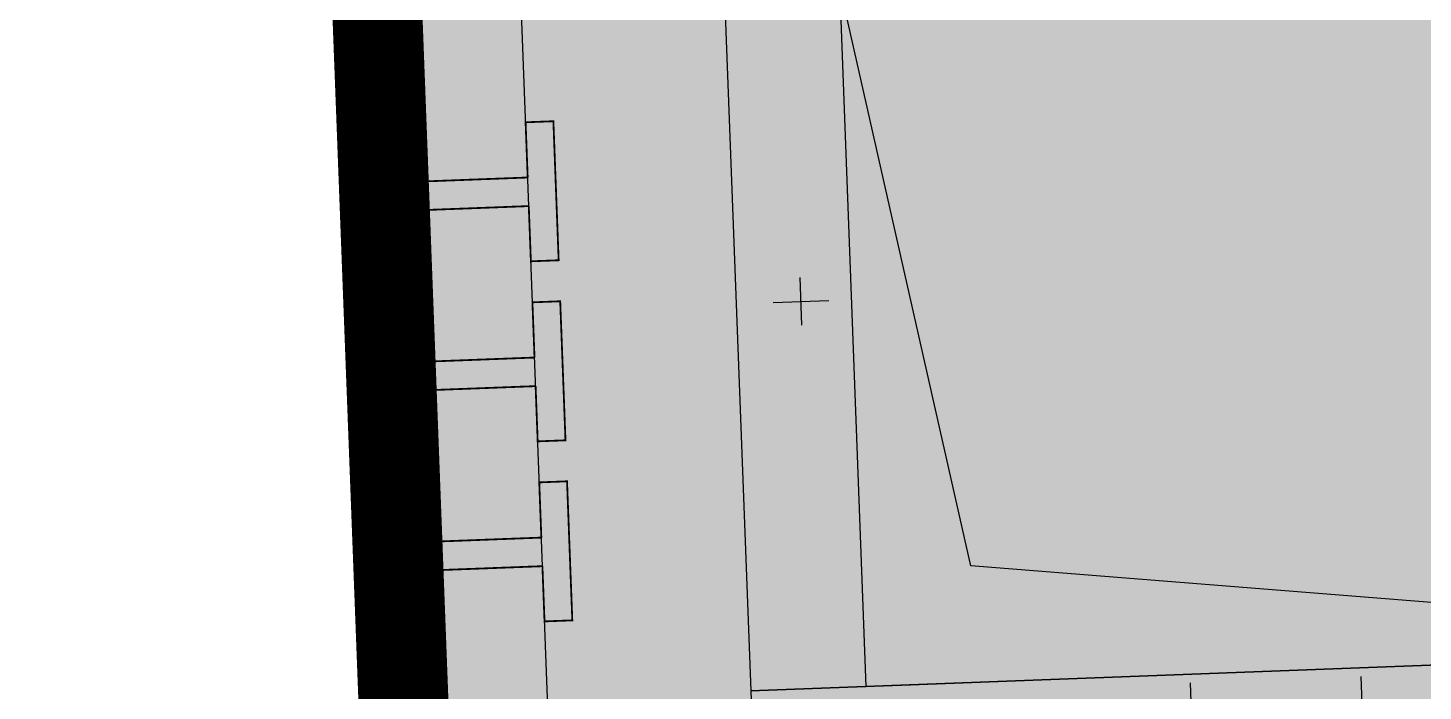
# Model space of a CAD drawing. Header units: metres. Extents: x 1956498 to 1957612, y 2277909 to 2278547.
# Drawn here: x 1957128.976 to 1957129.751, y 2278425.76 to 2278426.128 of the extents above; entities that cross this region are included whole.
import ezdxf
from ezdxf.enums import TextEntityAlignment as Align

# ---------------------------------------------------------------- set-up
doc = ezdxf.new("R2010")
doc.units = ezdxf.units.M
for name, color, linetype in [('PVcase Transformers', 7, 'Continuous'), ('UBS-100-Postes', 8, 'Continuous'), ('UBS_400_DETAIL POSTE HTA TOOLKIT UBS', 7, 'Continuous')]:
    doc.layers.add(name, color=color, linetype=linetype)
doc.styles.get("Standard").update_dxf_attribs({"font": 'verdana.ttf'})

# ---------------------------------------------------------------- blocks, each defined once
blk = doc.blocks.new('*U2673')
at = {"layer": 'UBS-100-Postes', "true_color": 0xb0c4d8, "transparency": 33554687}
blk.add_hatch(color=9, dxfattribs=at).paths.add_polyline_path([(0, 3), (5.3, 3), (5.3, 0), (0, 0)])
at = {"layer": 'UBS-100-Postes', "color": 7, "transparency": 33554687, "const_width": 0.05}
blk.add_lwpolyline([(0, 3), (5.3, 3), (5.3, 0), (0, 0)], close=True, dxfattribs=at)
at = {"color": 7, "transparency": 33554687}
blk.add_attdef('NUMEROPOSTE', text='', height=1, dxfattribs=at).set_placement((2, 1.20551), align=Align.MIDDLE_CENTER)
blk = doc.blocks.new('A$C28452D02')
at = {"color": 7, "linetype": 'Continuous'}
for p in [(310, 0), (310, -79)]:
    blk.add_line(p, (310, -775), dxfattribs=at)
for p, q in [((305.26, -244), (278.74, -244)), ((305.26, -339), (278.74, -339))]:
    blk.add_line(p, q)
blk.add_lwpolyline([(0, -775), (310, -775), (310, 0), (0, 0)], close=True, dxfattribs=at)
blk = doc.blocks.new('A$C27D579D9')
h = blk.add_hatch(color=7)
h.dxf.hatch_style = 1
h.paths.add_polyline_path([(390, -64), (0, -64), (0, -674), (64.87, -124.78)])
for p, q in [((215, -20.58), (215, -51.42)), ((201.74, -36), (228.26, -36))]:
    blk.add_line(p, q)
at = {"color": 7, "linetype": 'Continuous'}
for points in [[(0, -775), (430, -775), (430, 0), (0, 0)], [(0, -674), (390, -674), (390, -64), (0, -64)], [(0, -674), (390, -674), (390, -64), (0, -64)]]:
    blk.add_lwpolyline(points, close=True, dxfattribs=at)
at = {"color": 251, "linetype": 'Continuous'}
blk.add_lwpolyline([(390, -64), (0, -64), (0, -674), (64.87, -124.78)], close=True, dxfattribs=at)
blk = doc.blocks.new('HEA MALT')
h = blk.add_hatch(color=2)
h.dxf.hatch_style = 1
h.paths.add_polyline_path([(80, -7.94), (80, -38.61), (95.45, -38.61), (95.45, 38.61), (80, 38.61), (80, 7.94), (0, 7.94), (0, 38.61), (-15.45, 38.61), (-15.45, -38.61), (0, -38.61), (0, -7.94)])
at = {"color": 250, "const_width": 1}
for points in [[(0, -7.94), (0, -38.61), (-15.45, -38.61), (-15.45, 38.61), (0, 38.61), (0, 7.94)], [(80, 7.94), (80, 38.61), (95.45, 38.61), (95.45, -38.61), (80, -38.61), (80, -7.94)], [(80, 7.94), (0, 7.94)], [(80, -7.94), (0, -7.94)]]:
    blk.add_lwpolyline(points, dxfattribs=at)
blk = doc.blocks.new('UBS_PDT C1752')
at = {"const_width": 0.01}
blk.add_lwpolyline([(-2.65, 1.5), (2.65, 1.5), (2.65001, -1.5), (-2.65, -1.5)], close=True, dxfattribs=at)
blk.add_lwpolyline([(-2.57, 1.42), (2.57, 1.42), (2.57, -1.42), (-2.57, -1.42)], close=True)
at = {"xscale": 0.001, "yscale": 0.001, "zscale": 0.001, "rotation": 270}
for p in [(-2.0885, 1.5), (-1.9885, 1.5), (-1.8885, 1.5)]:
    blk.add_blockref('HEA MALT', p, dxfattribs=at)
at = {"xscale": 0.001, "yscale": 0.001, "zscale": 0.001}
for name, p in [('A$C28452D02', (-2.48005, 1.3069)), ('A$C27D579D9', (-2.17005, 1.3069))]:
    blk.add_blockref(name, p, dxfattribs=at)

msp = doc.modelspace()

# ---------------------------------------------------------------- block references
at = {"layer": 'PVcase Transformers', "transparency": 33554687, "rotation": 92.17295977487822}
msp.add_blockref('*U2673', (1957132.20066, 2278425.38709), dxfattribs=at)
at = {"layer": 'UBS_400_DETAIL POSTE HTA TOOLKIT UBS', "transparency": 33554687, "rotation": 92.17295973550951}
msp.add_blockref('UBS_PDT C1752', (1957130.60128, 2278427.97789), dxfattribs=at)

doc.saveas('drawing.dxf')
